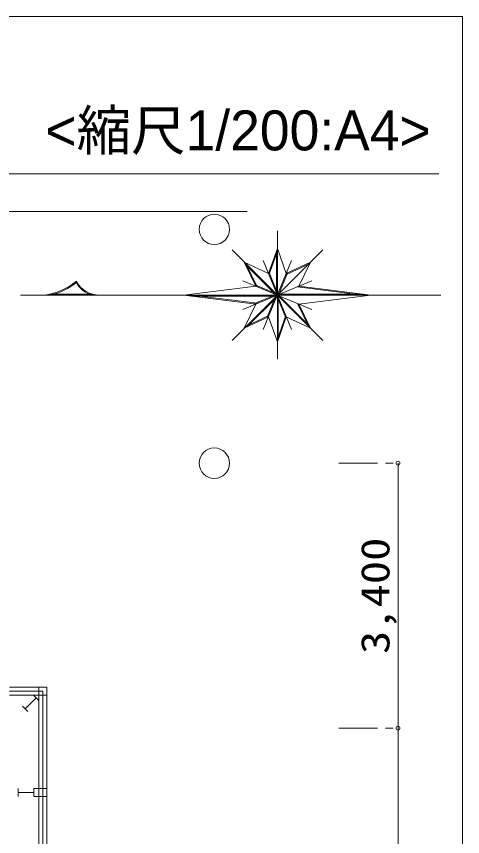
# Model space of a CAD drawing. Units: millimetres, scale not verified. Extents: x -26503 to 29497, y -28039 to 11161.
# Drawn here: x 23766 to 29497, y 626 to 11161 of the extents above; entities that cross this region are included whole.
import ezdxf
from ezdxf.enums import TextEntityAlignment as Align

# ---------------------------------------------------------------- set-up
doc = ezdxf.new("R2010")
doc.units = ezdxf.units.MM
doc.header["$LTSCALE"] = 100
doc.linetypes.add('CHAIN1', pattern=[8, 5, -1, 1, -1])
for name, color, linetype, lineweight in [('0-0', 7, 'Continuous', 18), ('0-1', 4, 'Continuous', 18), ('F-0', 7, 'Continuous', 18)]:
    doc.layers.add(name, color=color, linetype=linetype, lineweight=lineweight)
doc.styles.add('HG創英角ｺﾞｼｯｸUB', font='')
doc.styles.add('ＭＳ ゴシック', font='')
doc.styles.get('HG創英角ｺﾞｼｯｸUB').set_extended_font_data('HG創英角ｺﾞｼｯｸUB')
doc.styles.get('ＭＳ ゴシック').set_extended_font_data('MS Gothic')

msp = doc.modelspace()

# ---------------------------------------------------------------- linework, layer by layer
at = {"layer": '0-0'}
for p, q in [((-19069.9, 8656), (26728.1, 8656)), ((23675.9, 2543.8), (24156.5, 2543.8)), ((24056.4, 2443.7), (24056.4, 2543.8)), ((24156.5, -620.7), (24156.5, 2543.8)), ((23675.9, 2493.7), (24106.4, 2493.7)), ((23675.9, 2443.7), (24056.4, 2443.7)), ((24056.4, 2372.9), (23985.6, 2443.7)), ((24056.4, -620.7), (24056.4, 2443.7)), ((24056.4, 2443.7), (24156.5, 2443.7)), ((24106.4, 2493.7), (24106.4, -520.6)), ((23879.4, 2266.7), (24021, 2408.3)), ((23844, 2302.1), (23914.8, 2231.3)), ((23791, 1241.9), (23791, 1141.8)), ((23791, 1191.8), (23991.3, 1191.8)), ((23991.3, 1141.8), (23991.3, 1241.9)), ((24056.4, 1241.9), (24156.5, 1241.9)), ((24056.4, 1141.8), (24156.5, 1141.8))]:
    msp.add_line(p, q, dxfattribs=at)
msp.add_lwpolyline([(23991.3, 1141.8), (24056.4, 1141.8), (24056.4, 1241.9), (23991.3, 1241.9)], close=True, dxfattribs=at)
for centre in [(26309, 8425.8), (26309, 5422.2)]:
    msp.add_circle(centre, 195.2, dxfattribs=at)
at = {"layer": '0-1', "linetype": 'CHAIN1'}
for p, q in [((27905.6, 5422.2), (28667.9, 5422.2)), ((27905.6, 2018.2), (28667.9, 2018.2))]:
    msp.add_line(p, q, dxfattribs=at)
at = {"layer": '0-1'}
msp.add_line((28667.9, 5422.2), (28667.9, -24112.9), dxfattribs=at)
for centre in [(28667.9, 5422.2), (28667.9, 2018.2)]:
    msp.add_circle(centre, 25, dxfattribs=at)
at = {"layer": 'F-0'}
for p, q in [((29497.1, -28038.7), (29497.1, 11161.3)), ((7019.6, 9137.8), (29193.4, 9137.8)), ((27117.7, 6757.5), (27117.7, 8405.4)), ((26535.9, 6999.7), (27701.2, 8165)), ((27701.2, 6997.9), (26535.9, 8163.2)), ((27117.7, 8181.4), (27002.9, 7858.6)), ((27117.7, 8145.6), (27012.6, 7850.1)), ((27105.7, 7610.4), (27105.7, 8133.5)), ((27301.4, 7138), (26934, 8024.9)), ((27301.4, 8024.9), (26934, 7138)), ((27002.9, 7858.6), (26693.4, 8005.7)), ((26693.4, 8005.7), (26840.5, 7696.2)), ((27088.7, 7593.4), (26708.8, 7973.4)), ((26718.7, 7980.4), (26857, 7689.4)), ((27225.6, 7842.1), (27516.6, 7980.4)), ((27541.9, 8005.7), (27394.8, 7696.2)), ((27117.1, 7614.3), (27011.3, 7869.7)), ((27139.8, 7603.6), (27248.6, 7866.3)), ((26840.5, 7696.2), (25917.7, 7581.4)), ((26674.2, 7765.1), (27561.1, 7397.8)), ((26674.2, 7397.7), (27561.1, 7765.1)), ((27095.5, 7603.6), (26832.8, 7712.4)), ((27394.8, 7696.2), (28317.7, 7581.4)), ((24192.9, 7593.4), (24742, 7593.4)), ((27146.6, 7593.4), (28221.2, 7593.4)), ((27372.4, 7686.9), (28220.5, 7581.4)), ((23817.7, 7581.4), (29217.7, 7581.4)), ((26840.5, 7466.6), (25917.7, 7581.4)), ((26014.1, 7569.4), (27088.7, 7569.4)), ((26863, 7475.9), (26014.9, 7581.4)), ((27105.7, 7552.5), (26725.8, 7172.5)), ((27086.3, 7581.4), (26816.4, 7469.6)), ((27095.5, 7559.3), (26986.7, 7296.6)), ((27117.7, 7550.1), (27226.5, 7287.4)), ((27129.7, 7552.5), (27129.7, 7015.2)), ((27146.6, 7569.4), (27527.4, 7188.7)), ((27394.8, 7466.6), (28317.7, 7581.4)), ((28307.4, 7581.4), (28308.6, 7582.6)), ((26693.4, 7157.2), (26840.5, 7466.6)), ((27516.6, 7182.5), (27378.3, 7473.5)), ((27541.9, 7157.2), (27394.8, 7466.6)), ((27002.9, 7304.3), (26693.4, 7157.2)), ((27009.7, 7320.8), (26718.7, 7182.5)), ((27117.7, 6981.5), (27002.9, 7304.3)), ((27117.7, 7017.3), (27225.6, 7320.8)), ((27117.7, 6981.5), (27232.5, 7304.3)), ((27232.5, 7304.3), (27541.9, 7157.2)), ((27500.4, 7215.7), (27500.7, 7216))]:
    msp.add_line(p, q, dxfattribs=at)
for points in [[(29497.1, 11161.3), (-26502.9, 11161.3), (-26502.9, -28038.7)], [(27117.7, 8181.4), (27232.5, 7858.6), (27541.9, 8005.7)]]:
    msp.add_lwpolyline(points, dxfattribs=at)
for centre, radius, start, end in [((24031.7, 8362), 785.2, 276.28344, 310.11395), ((24031.7, 8362), 797.2, 281.75417, 310.11395), ((24830.1, 7908.8), 339.5, 206.74773, 254.66453), ((24830.1, 7908.8), 327.5, 206.74773, 271.3252)]:
    msp.add_arc(centre, radius, start, end, dxfattribs=at)

# ---------------------------------------------------------------- texts
at = {"layer": '0-1', "style": 'ＭＳ ゴシック', "width": 1.2}
msp.add_text('3,400', height=366.6, rotation=90, dxfattribs=at).set_placement((28667.9, 2970.2), align=Align.BOTTOM_LEFT)
at = {"layer": 'F-0', "style": 'HG創英角ｺﾞｼｯｸUB'}
msp.add_text('<縮尺1/200:A4>', height=513.2, dxfattribs=at).set_placement((24138.6, 9286.4), align=Align.BOTTOM_LEFT)

doc.saveas('drawing.dxf')
